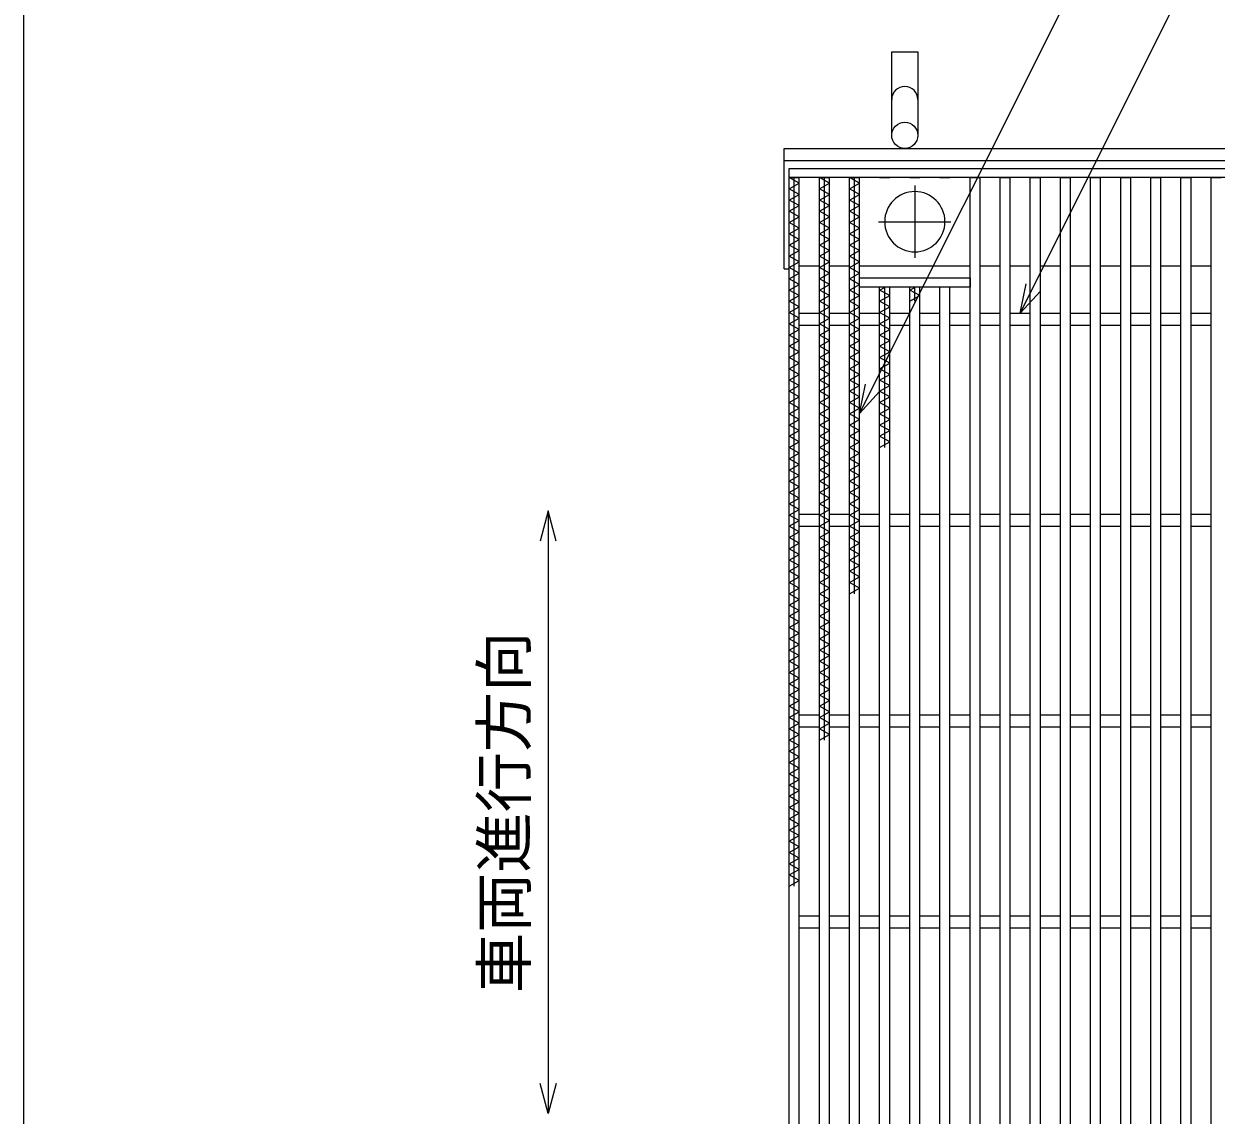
# Model space of a CAD drawing. Units: millimetres, scale not verified. Extents: x -1820 to 1731, y -1282 to 1054.
# Drawn here: x -1729 to -1136, y 3 to 546 of the extents above; entities that cross this region are included whole.
import ezdxf
from ezdxf.enums import TextEntityAlignment as Align

# ---------------------------------------------------------------- set-up
doc = ezdxf.new("R2010")
doc.units = ezdxf.units.MM
doc.header["$LTSCALE"] = 10
doc.linetypes.add('CHAIN', pattern=[18.5, 12, -1.5, 3.5, -1.5])
for name, color, linetype, lineweight in [('0_2', 150, 'Continuous', 25), ('16', 3, 'Continuous', 25), ('19', 6, 'Continuous', 25), ('22', 4, 'Continuous', 25)]:
    doc.layers.add(name, color=color, linetype=linetype, lineweight=lineweight)
doc.styles.add('ベクトル', font='')
doc.styles.get('ベクトル').set_extended_font_data('ベクトル')

msp = doc.modelspace()

# ---------------------------------------------------------------- linework, layer by layer
at = {"layer": '0_2'}
msp.add_line((-1729, -1146.5), (-1729, 1053.5), dxfattribs=at)
at = {"layer": '16'}
for p, q in [((-1348, 474), (-353, 474)), ((-1348, 469.5), (-1348, 474)), ((-353, 469.5), (-1348, 469.5)), ((-1348, -171.5), (-1348, 469.5)), ((-1348, 469.5), (-1343, 469.5)), ((-1343, 466.7), (-1348, 469.5)), ((-1345.5, 116.7), (-1345.5, 469.5)), ((-1343, -171.5), (-1343, 469.5)), ((-1333, -171.5), (-1333, 469.5)), ((-1333, 469.5), (-1328, 469.5)), ((-1328, 466.7), (-1333, 469.5)), ((-1330.5, 189.5), (-1330.5, 469.5)), ((-1328, -171.5), (-1328, 469.5)), ((-1318, -171.5), (-1318, 469.5)), ((-1318, 469.5), (-1313, 469.5)), ((-1313, 466.7), (-1318, 469.5)), ((-1315.5, 262.3), (-1315.5, 469.5)), ((-1313, -171.5), (-1313, 469.5)), ((-1303, 469.5), (-1298, 469.5)), ((-1288, 469.5), (-1283, 469.5)), ((-1273, 469.5), (-1268, 469.5)), ((-1258, -171.5), (-1258, 469.5)), ((-1258, 469.5), (-1253, 469.5)), ((-1253, -171.5), (-1253, 469.5)), ((-1243, -171.5), (-1243, 469.5)), ((-1243, 469.5), (-1238, 469.5)), ((-1238, -171.5), (-1238, 469.5)), ((-1228, -171.5), (-1228, 469.5)), ((-1228, 469.5), (-1223, 469.5)), ((-1223, -171.5), (-1223, 469.5)), ((-1213, -171.5), (-1213, 469.5)), ((-1213, 469.5), (-1208, 469.5)), ((-1208, -171.5), (-1208, 469.5)), ((-1198, -171.5), (-1198, 469.5)), ((-1198, 469.5), (-1193, 469.5)), ((-1193, -171.5), (-1193, 469.5)), ((-1183, -171.5), (-1183, 469.5)), ((-1183, 469.5), (-1178, 469.5)), ((-1178, -171.5), (-1178, 469.5)), ((-1168, -171.5), (-1168, 469.5)), ((-1168, 469.5), (-1163, 469.5)), ((-1163, -171.5), (-1163, 469.5)), ((-1153, -171.5), (-1153, 469.5)), ((-1153, 469.5), (-1148, 469.5)), ((-1148, -171.5), (-1148, 469.5)), ((-1138, -171.5), (-1138, 469.5)), ((-1138, 469.5), (-1133, 469.5)), ((-1348, 463.9), (-1343, 466.7)), ((-1343, 461.1), (-1348, 463.9)), ((-1333, 463.9), (-1328, 466.7)), ((-1328, 461.1), (-1333, 463.9)), ((-1318, 463.9), (-1313, 466.7)), ((-1313, 461.1), (-1318, 463.9)), ((-1348, 458.3), (-1343, 461.1)), ((-1343, 455.5), (-1348, 458.3)), ((-1333, 458.3), (-1328, 461.1)), ((-1328, 455.5), (-1333, 458.3)), ((-1318, 458.3), (-1313, 461.1)), ((-1313, 455.5), (-1318, 458.3)), ((-1348, 452.7), (-1343, 455.5)), ((-1343, 449.9), (-1348, 452.7)), ((-1333, 452.7), (-1328, 455.5)), ((-1328, 449.9), (-1333, 452.7)), ((-1318, 452.7), (-1313, 455.5)), ((-1313, 449.9), (-1318, 452.7)), ((-1348, 447.1), (-1343, 449.9)), ((-1343, 444.3), (-1348, 447.1)), ((-1333, 447.1), (-1328, 449.9)), ((-1328, 444.3), (-1333, 447.1)), ((-1318, 447.1), (-1313, 449.9)), ((-1313, 444.3), (-1318, 447.1)), ((-1348, 441.5), (-1343, 444.3)), ((-1343, 438.7), (-1348, 441.5)), ((-1333, 441.5), (-1328, 444.3)), ((-1328, 438.7), (-1333, 441.5)), ((-1318, 441.5), (-1313, 444.3)), ((-1313, 438.7), (-1318, 441.5)), ((-1348, 435.9), (-1343, 438.7)), ((-1343, 433.1), (-1348, 435.9)), ((-1333, 435.9), (-1328, 438.7)), ((-1328, 433.1), (-1333, 435.9)), ((-1318, 435.9), (-1313, 438.7)), ((-1313, 433.1), (-1318, 435.9)), ((-1348, 430.3), (-1343, 433.1)), ((-1343, 427.5), (-1348, 430.3)), ((-1348, 424.7), (-1343, 427.5)), ((-1333, 430.3), (-1328, 433.1)), ((-1328, 427.5), (-1333, 430.3)), ((-1333, 424.7), (-1328, 427.5)), ((-1318, 430.3), (-1313, 433.1)), ((-1313, 427.5), (-1318, 430.3)), ((-1318, 424.7), (-1313, 427.5)), ((-1343, 421.9), (-1348, 424.7)), ((-1348, 419.1), (-1343, 421.9)), ((-1343, 425.5), (-1333, 425.5)), ((-1328, 421.9), (-1333, 424.7)), ((-1333, 419.1), (-1328, 421.9)), ((-1328, 425.5), (-1318, 425.5)), ((-1313, 421.9), (-1318, 424.7)), ((-1318, 419.1), (-1313, 421.9)), ((-1313, 425.5), (-1258, 425.5)), ((-1253, 425.5), (-1243, 425.5)), ((-1238, 425.5), (-1228, 425.5)), ((-1223, 425.5), (-1213, 425.5)), ((-1208, 425.5), (-1198, 425.5)), ((-1193, 425.5), (-1183, 425.5)), ((-1178, 425.5), (-1168, 425.5)), ((-1163, 425.5), (-1153, 425.5)), ((-1148, 425.5), (-1138, 425.5)), ((-1343, 416.3), (-1348, 419.1)), ((-1348, 413.5), (-1343, 416.3)), ((-1328, 416.3), (-1333, 419.1)), ((-1333, 413.5), (-1328, 416.3)), ((-1313, 416.3), (-1318, 419.1)), ((-1318, 413.5), (-1313, 416.3)), ((-1313, 419.5), (-1258, 419.5)), ((-1313, 415), (-1313, 419.5)), ((-1258, 419.5), (-1258, 415)), ((-1343, 410.7), (-1348, 413.5)), ((-1348, 407.9), (-1343, 410.7)), ((-1328, 410.7), (-1333, 413.5)), ((-1333, 407.9), (-1328, 410.7)), ((-1313, 410.7), (-1318, 413.5)), ((-1318, 407.9), (-1313, 410.7)), ((-1258, 415), (-1313, 415)), ((-1303, -117), (-1303, 415)), ((-1303, 413.5), (-1300.32, 415)), ((-1298, 410.7), (-1303, 413.5)), ((-1303, 407.9), (-1298, 410.7)), ((-1300.5, 335.1), (-1300.5, 415)), ((-1298, -117), (-1298, 415)), ((-1288, -117), (-1288, 415)), ((-1288, 413.5), (-1285.32, 415)), ((-1283, 410.7), (-1288, 413.5)), ((-1288, 407.9), (-1283, 410.7)), ((-1285.5, 407.9), (-1285.5, 415)), ((-1283, -117), (-1283, 415)), ((-1273, -117), (-1273, 415)), ((-1268, -117), (-1268, 415)), ((-1343, 405.1), (-1348, 407.9)), ((-1348, 402.3), (-1343, 405.1)), ((-1328, 405.1), (-1333, 407.9)), ((-1333, 402.3), (-1328, 405.1)), ((-1313, 405.1), (-1318, 407.9)), ((-1318, 402.3), (-1313, 405.1)), ((-1298, 405.1), (-1303, 407.9)), ((-1303, 402.3), (-1298, 405.1)), ((-1343, 399.5), (-1348, 402.3)), ((-1348, 396.7), (-1343, 399.5)), ((-1343, 402), (-1333, 402)), ((-1328, 399.5), (-1333, 402.3)), ((-1333, 396.7), (-1328, 399.5)), ((-1328, 402), (-1318, 402)), ((-1313, 399.5), (-1318, 402.3)), ((-1318, 396.7), (-1313, 399.5)), ((-1313, 402), (-1303, 402)), ((-1298, 399.5), (-1303, 402.3)), ((-1303, 396.7), (-1298, 399.5)), ((-1298, 402), (-1288, 402)), ((-1283, 402), (-1273, 402)), ((-1268, 402), (-1258, 402)), ((-1253, 402), (-1243, 402)), ((-1238, 402), (-1228, 402)), ((-1223, 402), (-1213, 402)), ((-1208, 402), (-1198, 402)), ((-1193, 402), (-1183, 402)), ((-1178, 402), (-1168, 402)), ((-1163, 402), (-1153, 402)), ((-1148, 402), (-1138, 402)), ((-1343, 393.9), (-1348, 396.7)), ((-1348, 391.1), (-1343, 393.9)), ((-1343, 396), (-1333, 396)), ((-1328, 393.9), (-1333, 396.7)), ((-1333, 391.1), (-1328, 393.9)), ((-1328, 396), (-1318, 396)), ((-1313, 393.9), (-1318, 396.7)), ((-1318, 391.1), (-1313, 393.9)), ((-1313, 396), (-1303, 396)), ((-1298, 393.9), (-1303, 396.7)), ((-1303, 391.1), (-1298, 393.9)), ((-1298, 396), (-1288, 396)), ((-1283, 396), (-1273, 396)), ((-1268, 396), (-1258, 396)), ((-1253, 396), (-1243, 396)), ((-1238, 396), (-1228, 396)), ((-1223, 396), (-1213, 396)), ((-1208, 396), (-1198, 396)), ((-1193, 396), (-1183, 396)), ((-1178, 396), (-1168, 396)), ((-1163, 396), (-1153, 396)), ((-1148, 396), (-1138, 396)), ((-1343, 388.3), (-1348, 391.1)), ((-1348, 385.5), (-1343, 388.3)), ((-1328, 388.3), (-1333, 391.1)), ((-1333, 385.5), (-1328, 388.3)), ((-1313, 388.3), (-1318, 391.1)), ((-1318, 385.5), (-1313, 388.3)), ((-1298, 388.3), (-1303, 391.1)), ((-1303, 385.5), (-1298, 388.3)), ((-1343, 382.7), (-1348, 385.5)), ((-1348, 379.9), (-1343, 382.7)), ((-1343, 377.1), (-1348, 379.9)), ((-1328, 382.7), (-1333, 385.5)), ((-1333, 379.9), (-1328, 382.7)), ((-1328, 377.1), (-1333, 379.9)), ((-1313, 382.7), (-1318, 385.5)), ((-1318, 379.9), (-1313, 382.7)), ((-1313, 377.1), (-1318, 379.9)), ((-1298, 382.7), (-1303, 385.5)), ((-1303, 379.9), (-1298, 382.7)), ((-1298, 377.1), (-1303, 379.9)), ((-1348, 374.3), (-1343, 377.1)), ((-1343, 371.5), (-1348, 374.3)), ((-1333, 374.3), (-1328, 377.1)), ((-1328, 371.5), (-1333, 374.3)), ((-1318, 374.3), (-1313, 377.1)), ((-1313, 371.5), (-1318, 374.3)), ((-1303, 374.3), (-1298, 377.1)), ((-1298, 371.5), (-1303, 374.3)), ((-1348, 368.7), (-1343, 371.5)), ((-1343, 365.9), (-1348, 368.7)), ((-1333, 368.7), (-1328, 371.5)), ((-1328, 365.9), (-1333, 368.7)), ((-1318, 368.7), (-1313, 371.5)), ((-1313, 365.9), (-1318, 368.7)), ((-1303, 368.7), (-1298, 371.5)), ((-1298, 365.9), (-1303, 368.7)), ((-1348, 363.1), (-1343, 365.9)), ((-1343, 360.3), (-1348, 363.1)), ((-1333, 363.1), (-1328, 365.9)), ((-1328, 360.3), (-1333, 363.1)), ((-1318, 363.1), (-1313, 365.9)), ((-1313, 360.3), (-1318, 363.1)), ((-1303, 363.1), (-1298, 365.9)), ((-1298, 360.3), (-1303, 363.1)), ((-1348, 357.5), (-1343, 360.3)), ((-1343, 354.7), (-1348, 357.5)), ((-1333, 357.5), (-1328, 360.3)), ((-1328, 354.7), (-1333, 357.5)), ((-1318, 357.5), (-1313, 360.3)), ((-1313, 354.7), (-1318, 357.5)), ((-1303, 357.5), (-1298, 360.3)), ((-1298, 354.7), (-1303, 357.5)), ((-1348, 351.9), (-1343, 354.7)), ((-1343, 349.1), (-1348, 351.9)), ((-1333, 351.9), (-1328, 354.7)), ((-1328, 349.1), (-1333, 351.9)), ((-1318, 351.9), (-1313, 354.7)), ((-1313, 349.1), (-1318, 351.9)), ((-1303, 351.9), (-1298, 354.7)), ((-1298, 349.1), (-1303, 351.9)), ((-1348, 346.3), (-1343, 349.1)), ((-1343, 343.5), (-1348, 346.3)), ((-1333, 346.3), (-1328, 349.1)), ((-1328, 343.5), (-1333, 346.3)), ((-1318, 346.3), (-1313, 349.1)), ((-1313, 343.5), (-1318, 346.3)), ((-1303, 346.3), (-1298, 349.1)), ((-1298, 343.5), (-1303, 346.3)), ((-1348, 340.7), (-1343, 343.5)), ((-1343, 337.9), (-1348, 340.7)), ((-1333, 340.7), (-1328, 343.5)), ((-1328, 337.9), (-1333, 340.7)), ((-1318, 340.7), (-1313, 343.5)), ((-1313, 337.9), (-1318, 340.7)), ((-1303, 340.7), (-1298, 343.5)), ((-1298, 337.9), (-1303, 340.7)), ((-1348, 335.1), (-1343, 337.9)), ((-1343, 332.3), (-1348, 335.1)), ((-1333, 335.1), (-1328, 337.9)), ((-1328, 332.3), (-1333, 335.1)), ((-1318, 335.1), (-1313, 337.9)), ((-1313, 332.3), (-1318, 335.1)), ((-1303, 335.1), (-1298, 337.9)), ((-1348, 329.5), (-1343, 332.3)), ((-1343, 326.7), (-1348, 329.5)), ((-1348, 323.9), (-1343, 326.7)), ((-1333, 329.5), (-1328, 332.3)), ((-1328, 326.7), (-1333, 329.5)), ((-1333, 323.9), (-1328, 326.7)), ((-1318, 329.5), (-1313, 332.3)), ((-1313, 326.7), (-1318, 329.5)), ((-1318, 323.9), (-1313, 326.7)), ((-1343, 321.1), (-1348, 323.9)), ((-1348, 318.3), (-1343, 321.1)), ((-1328, 321.1), (-1333, 323.9)), ((-1333, 318.3), (-1328, 321.1)), ((-1313, 321.1), (-1318, 323.9)), ((-1318, 318.3), (-1313, 321.1)), ((-1343, 315.5), (-1348, 318.3)), ((-1348, 312.7), (-1343, 315.5)), ((-1328, 315.5), (-1333, 318.3)), ((-1333, 312.7), (-1328, 315.5)), ((-1313, 315.5), (-1318, 318.3)), ((-1318, 312.7), (-1313, 315.5)), ((-1343, 309.9), (-1348, 312.7)), ((-1348, 307.1), (-1343, 309.9)), ((-1328, 309.9), (-1333, 312.7)), ((-1333, 307.1), (-1328, 309.9)), ((-1313, 309.9), (-1318, 312.7)), ((-1318, 307.1), (-1313, 309.9)), ((-1343, 304.3), (-1348, 307.1)), ((-1348, 301.5), (-1343, 304.3)), ((-1328, 304.3), (-1333, 307.1)), ((-1333, 301.5), (-1328, 304.3)), ((-1313, 304.3), (-1318, 307.1)), ((-1318, 301.5), (-1313, 304.3)), ((-1343, 298.7), (-1348, 301.5)), ((-1348, 295.9), (-1343, 298.7)), ((-1343, 302), (-1333, 302)), ((-1328, 298.7), (-1333, 301.5)), ((-1333, 295.9), (-1328, 298.7)), ((-1328, 302), (-1318, 302)), ((-1313, 298.7), (-1318, 301.5)), ((-1318, 295.9), (-1313, 298.7)), ((-1313, 302), (-1303, 302)), ((-1298, 302), (-1288, 302)), ((-1283, 302), (-1273, 302)), ((-1268, 302), (-1258, 302)), ((-1253, 302), (-1243, 302)), ((-1238, 302), (-1228, 302)), ((-1223, 302), (-1213, 302)), ((-1208, 302), (-1198, 302)), ((-1193, 302), (-1183, 302)), ((-1178, 302), (-1168, 302)), ((-1163, 302), (-1153, 302)), ((-1148, 302), (-1138, 302)), ((-1343, 293.1), (-1348, 295.9)), ((-1348, 290.3), (-1343, 293.1)), ((-1343, 296), (-1333, 296)), ((-1328, 293.1), (-1333, 295.9)), ((-1333, 290.3), (-1328, 293.1)), ((-1328, 296), (-1318, 296)), ((-1313, 293.1), (-1318, 295.9)), ((-1318, 290.3), (-1313, 293.1)), ((-1313, 296), (-1303, 296)), ((-1298, 296), (-1288, 296)), ((-1283, 296), (-1273, 296)), ((-1268, 296), (-1258, 296)), ((-1253, 296), (-1243, 296)), ((-1238, 296), (-1228, 296)), ((-1223, 296), (-1213, 296)), ((-1208, 296), (-1198, 296)), ((-1193, 296), (-1183, 296)), ((-1178, 296), (-1168, 296)), ((-1163, 296), (-1153, 296)), ((-1148, 296), (-1138, 296)), ((-1343, 287.5), (-1348, 290.3)), ((-1348, 284.7), (-1343, 287.5)), ((-1328, 287.5), (-1333, 290.3)), ((-1333, 284.7), (-1328, 287.5)), ((-1313, 287.5), (-1318, 290.3)), ((-1318, 284.7), (-1313, 287.5)), ((-1343, 281.9), (-1348, 284.7)), ((-1348, 279.1), (-1343, 281.9)), ((-1343, 276.3), (-1348, 279.1)), ((-1328, 281.9), (-1333, 284.7)), ((-1333, 279.1), (-1328, 281.9)), ((-1328, 276.3), (-1333, 279.1)), ((-1313, 281.9), (-1318, 284.7)), ((-1318, 279.1), (-1313, 281.9)), ((-1313, 276.3), (-1318, 279.1)), ((-1348, 273.5), (-1343, 276.3)), ((-1343, 270.7), (-1348, 273.5)), ((-1333, 273.5), (-1328, 276.3)), ((-1328, 270.7), (-1333, 273.5)), ((-1318, 273.5), (-1313, 276.3)), ((-1313, 270.7), (-1318, 273.5)), ((-1348, 267.9), (-1343, 270.7)), ((-1343, 265.1), (-1348, 267.9)), ((-1333, 267.9), (-1328, 270.7)), ((-1328, 265.1), (-1333, 267.9)), ((-1318, 267.9), (-1313, 270.7)), ((-1313, 265.1), (-1318, 267.9)), ((-1348, 262.3), (-1343, 265.1)), ((-1343, 259.5), (-1348, 262.3)), ((-1333, 262.3), (-1328, 265.1)), ((-1328, 259.5), (-1333, 262.3)), ((-1318, 262.3), (-1313, 265.1)), ((-1348, 256.7), (-1343, 259.5)), ((-1343, 253.9), (-1348, 256.7)), ((-1333, 256.7), (-1328, 259.5)), ((-1328, 253.9), (-1333, 256.7)), ((-1348, 251.1), (-1343, 253.9)), ((-1343, 248.3), (-1348, 251.1)), ((-1333, 251.1), (-1328, 253.9)), ((-1328, 248.3), (-1333, 251.1)), ((-1348, 245.5), (-1343, 248.3)), ((-1343, 242.7), (-1348, 245.5)), ((-1333, 245.5), (-1328, 248.3)), ((-1328, 242.7), (-1333, 245.5)), ((-1348, 239.9), (-1343, 242.7)), ((-1343, 237.1), (-1348, 239.9)), ((-1333, 239.9), (-1328, 242.7)), ((-1328, 237.1), (-1333, 239.9)), ((-1348, 234.3), (-1343, 237.1)), ((-1343, 231.5), (-1348, 234.3)), ((-1348, 228.7), (-1343, 231.5)), ((-1333, 234.3), (-1328, 237.1)), ((-1328, 231.5), (-1333, 234.3)), ((-1333, 228.7), (-1328, 231.5)), ((-1343, 225.9), (-1348, 228.7)), ((-1348, 223.1), (-1343, 225.9)), ((-1328, 225.9), (-1333, 228.7)), ((-1333, 223.1), (-1328, 225.9)), ((-1343, 220.3), (-1348, 223.1)), ((-1348, 217.5), (-1343, 220.3)), ((-1328, 220.3), (-1333, 223.1)), ((-1333, 217.5), (-1328, 220.3)), ((-1343, 214.7), (-1348, 217.5)), ((-1348, 211.9), (-1343, 214.7)), ((-1328, 214.7), (-1333, 217.5)), ((-1333, 211.9), (-1328, 214.7)), ((-1343, 209.1), (-1348, 211.9)), ((-1348, 206.3), (-1343, 209.1)), ((-1328, 209.1), (-1333, 211.9)), ((-1333, 206.3), (-1328, 209.1)), ((-1343, 203.5), (-1348, 206.3)), ((-1348, 200.7), (-1343, 203.5)), ((-1343, 202), (-1333, 202)), ((-1328, 203.5), (-1333, 206.3)), ((-1333, 200.7), (-1328, 203.5)), ((-1328, 202), (-1318, 202)), ((-1313, 202), (-1303, 202)), ((-1298, 202), (-1288, 202)), ((-1283, 202), (-1273, 202)), ((-1268, 202), (-1258, 202)), ((-1253, 202), (-1243, 202)), ((-1238, 202), (-1228, 202)), ((-1223, 202), (-1213, 202)), ((-1208, 202), (-1198, 202)), ((-1193, 202), (-1183, 202)), ((-1178, 202), (-1168, 202)), ((-1163, 202), (-1153, 202)), ((-1148, 202), (-1138, 202)), ((-1343, 197.9), (-1348, 200.7)), ((-1348, 195.1), (-1343, 197.9)), ((-1343, 196), (-1333, 196)), ((-1328, 197.9), (-1333, 200.7)), ((-1333, 195.1), (-1328, 197.9)), ((-1328, 196), (-1318, 196)), ((-1313, 196), (-1303, 196)), ((-1298, 196), (-1288, 196)), ((-1283, 196), (-1273, 196)), ((-1268, 196), (-1258, 196)), ((-1253, 196), (-1243, 196)), ((-1238, 196), (-1228, 196)), ((-1223, 196), (-1213, 196)), ((-1208, 196), (-1198, 196)), ((-1193, 196), (-1183, 196)), ((-1178, 196), (-1168, 196)), ((-1163, 196), (-1153, 196)), ((-1148, 196), (-1138, 196)), ((-1343, 192.3), (-1348, 195.1)), ((-1348, 189.5), (-1343, 192.3)), ((-1328, 192.3), (-1333, 195.1)), ((-1333, 189.5), (-1328, 192.3)), ((-1343, 186.7), (-1348, 189.5)), ((-1348, 183.9), (-1343, 186.7)), ((-1343, 181.1), (-1348, 183.9)), ((-1348, 178.3), (-1343, 181.1)), ((-1343, 175.5), (-1348, 178.3)), ((-1348, 172.7), (-1343, 175.5)), ((-1343, 169.9), (-1348, 172.7)), ((-1348, 167.1), (-1343, 169.9)), ((-1343, 164.3), (-1348, 167.1)), ((-1348, 161.5), (-1343, 164.3)), ((-1343, 158.7), (-1348, 161.5)), ((-1348, 155.9), (-1343, 158.7)), ((-1343, 153.1), (-1348, 155.9)), ((-1348, 150.3), (-1343, 153.1)), ((-1343, 147.5), (-1348, 150.3)), ((-1348, 144.7), (-1343, 147.5)), ((-1343, 141.9), (-1348, 144.7)), ((-1348, 139.1), (-1343, 141.9)), ((-1343, 136.3), (-1348, 139.1)), ((-1348, 133.5), (-1343, 136.3)), ((-1343, 130.7), (-1348, 133.5)), ((-1348, 127.9), (-1343, 130.7)), ((-1343, 125.1), (-1348, 127.9)), ((-1348, 122.3), (-1343, 125.1)), ((-1343, 119.5), (-1348, 122.3)), ((-1348, 116.7), (-1343, 119.5)), ((-1343, 102), (-1333, 102)), ((-1328, 102), (-1318, 102)), ((-1313, 102), (-1303, 102)), ((-1298, 102), (-1288, 102)), ((-1283, 102), (-1273, 102)), ((-1268, 102), (-1258, 102)), ((-1253, 102), (-1243, 102)), ((-1238, 102), (-1228, 102)), ((-1223, 102), (-1213, 102)), ((-1208, 102), (-1198, 102)), ((-1193, 102), (-1183, 102)), ((-1178, 102), (-1168, 102)), ((-1163, 102), (-1153, 102)), ((-1148, 102), (-1138, 102)), ((-1343, 96), (-1333, 96)), ((-1328, 96), (-1318, 96)), ((-1313, 96), (-1303, 96)), ((-1298, 96), (-1288, 96)), ((-1283, 96), (-1273, 96)), ((-1268, 96), (-1258, 96)), ((-1253, 96), (-1243, 96)), ((-1238, 96), (-1228, 96)), ((-1223, 96), (-1213, 96)), ((-1208, 96), (-1198, 96)), ((-1193, 96), (-1183, 96)), ((-1178, 96), (-1168, 96)), ((-1163, 96), (-1153, 96)), ((-1148, 96), (-1138, 96))]:
    msp.add_line(p, q, dxfattribs=at)
at = {"layer": '16', "linetype": 'CHAIN'}
for p, q in [((-1285.5, 465.5), (-1285.5, 429.5)), ((-1303.5, 447.5), (-1267.5, 447.5))]:
    msp.add_line(p, q, dxfattribs=at)
at = {"layer": '16'}
for start, end in [(90, 270), (270, 90)]:
    msp.add_arc((-1285.5, 447.5), 15, start, end, dxfattribs=at)
at = {"layer": '19'}
for p, q in [((-1297, 490.5), (-1297, 532.12)), ((-1297, 532.12), (-1284, 532.12)), ((-1284, 532.12), (-1284, 490.5)), ((-1350.5, 484), (-350.5, 484)), ((-1350.5, 424), (-1350.5, 484)), ((-1350.5, 478), (-350.5, 478)), ((-1350.5, 424), (-1348, 424))]:
    msp.add_line(p, q, dxfattribs=at)
msp.add_circle((-1290.5, 490.5), 6.5, dxfattribs=at)
msp.add_arc((-1290.5, 508.34), 6.5, 0, 180, dxfattribs=at)
at = {"layer": '22'}
for p, q in [((-1313, 352), (-1107.75, 762.5)), ((-1233, 402), (-1075.25, 717.5)), ((-1233, 402), (-1230, 416.6)), ((-1233, 402), (-1223, 413)), ((-1313, 352), (-1310, 366.6)), ((-1313, 352), (-1303, 363)), ((-1468, 303.5), (-1472, 288.5)), ((-1464, 288.5), (-1468, 303.5)), ((-1468, 303.5), (-1468, 3.5)), ((-1468, 3.5), (-1472, 18.5)), ((-1464, 18.5), (-1468, 3.5))]:
    msp.add_line(p, q, dxfattribs=at)

# ---------------------------------------------------------------- texts
at = {"layer": '22', "color": 2, "style": 'ベクトル'}
msp.add_text('車両進行方向', height=21.99, rotation=90, dxfattribs=at).set_placement((-1490, 63.5), align=Align.MIDDLE_LEFT)

doc.saveas('drawing.dxf')
